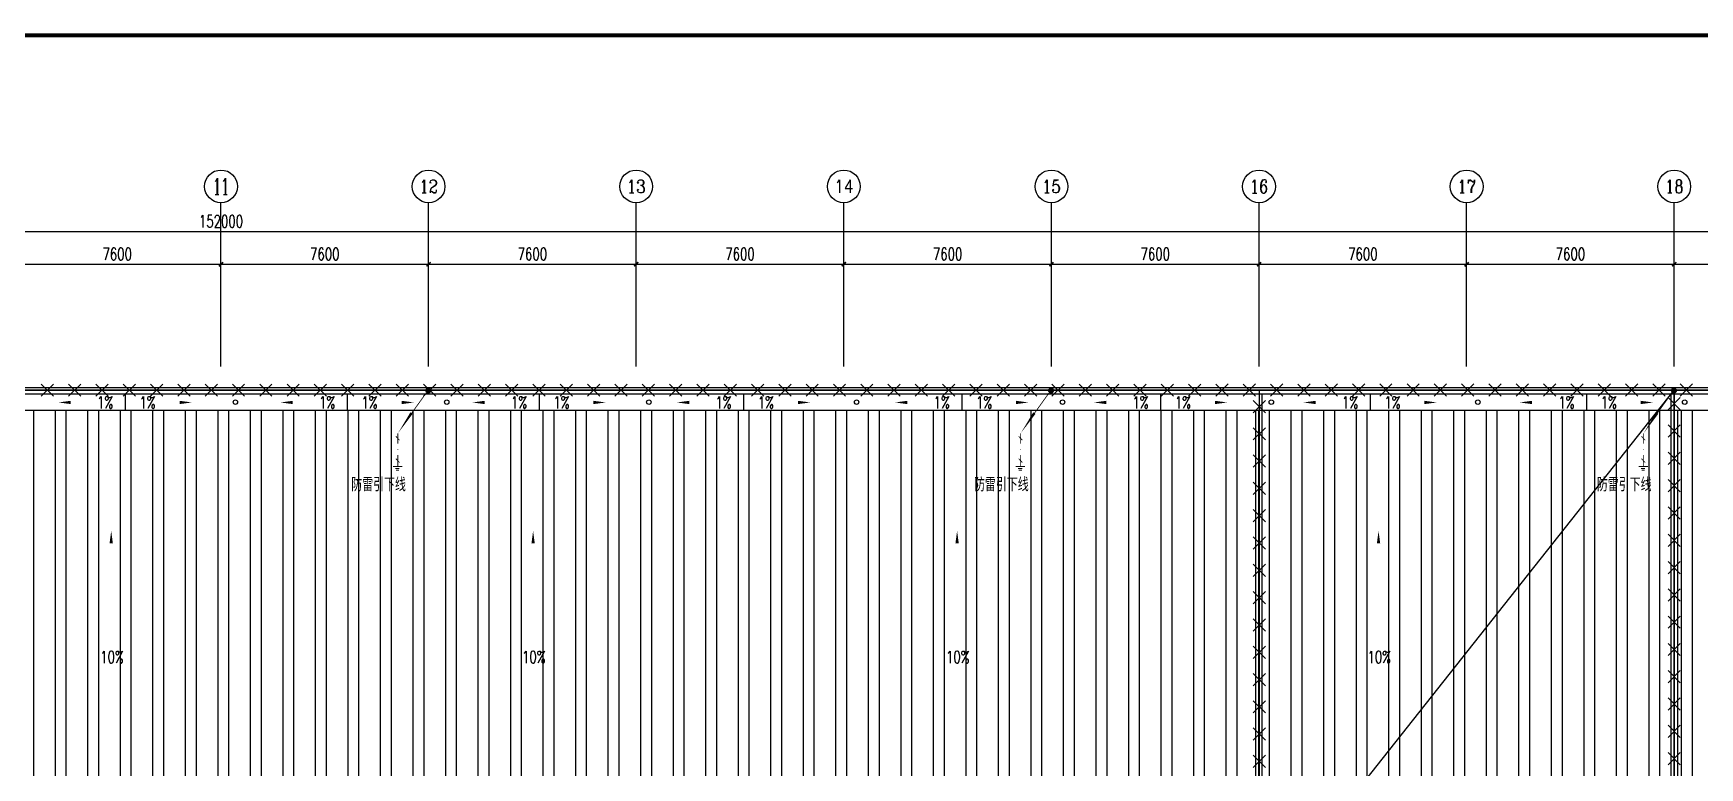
# Model space of a CAD drawing. Extents: x 54907 to 703237, y -798661 to -546661.
# Drawn here: x 140410 to 201410, y -700987 to -674086 of the extents above; entities that cross this region are included whole.
import ezdxf
from ezdxf.enums import TextEntityAlignment as Align

# ---------------------------------------------------------------- set-up
doc = ezdxf.new("R2010")
doc.units = 0
doc.header["$LTSCALE"] = 1000
doc.header["$MEASUREMENT"] = 0
for name, color, linetype in [('AXIS', 3, 'Continuous'), ('AXIS_TEXT', 7, 'Continuous'), ('DIM_SYMB', 3, 'Continuous'), ('LGT1', 7, 'Continuous'), ('LWIRE', 4, 'Continuous'), ('PUB_TITLE', 4, 'Continuous'), ('WIRE-避雷', 4, 'Continuous'), ('干线', 1, 'Continuous')]:
    doc.layers.add(name, color=color, linetype=linetype)
doc.styles.add('_HZTXT', font='txt.shx', dxfattribs={"width": 0.8, "bigfont": 'hztxt.shx'})
doc.styles.add('_TCH_AXIS', font='COMPLEX', dxfattribs={"bigfont": 'GBCBIG'})
doc.styles.add('_TCH_DIM', font='SIMPLEX', dxfattribs={"bigfont": 'GBCBIG'})
doc.styles.add('_TCH_DIM_T3', font='SIMPLEX', dxfattribs={"width": 0.705882, "bigfont": 'GBCBIG'})
doc.styles.add('COMPLEX', font='COMPLEX')
doc.dimstyles.new('_TCH_ARCH&&150', dxfattribs={"dimtxt": 446.25, "dimasz": 150, "dimexe": 375, "dimexo": 450, "dimgap": 150, "dimtad": 1, "dimdec": 0, "dimzin": 0, "dimdsep": 46, "dimtxsty": '_TCH_DIM_T3', "dimblk": 'ARCHTICK', "dimcen": 0.09, "dimclrt": 7, "dimazin": 2, "dimtfac": 1, "dimtdec": 0, "dimtix": 1, "dimtmove": 2, "dimatfit": 3, "dimldrblk": 'ARCHTICK', "dimfxl": 0, "dimtolj": 1, "dimtzin": 0, "dimarcsym": 0})

# ---------------------------------------------------------------- blocks, each defined once
blk = doc.blocks.new('$TelecSys$00000009')
for p, q in [((-0.5, 0.5), (0.5, -0.5)), ((0.5, 0.5), (-0.5, -0.5))]:
    blk.add_line(p, q)
blk = doc.blocks.new('*X77')
at = {"color": 0, "linetype": 'Continuous'}
for p, q in [((192.59, 446.72), (193.87, 448.01)), ((192.65, 446.36), (194.23, 447.94)), ((192.69, 447.24), (193.35, 447.91)), ((192.79, 446.07), (194.52, 447.8)), ((192.98, 445.84), (194.75, 447.61)), ((193.23, 445.66), (194.93, 447.37)), ((193.53, 445.54), (195.05, 447.06)), ((193.92, 445.51), (195.08, 446.67)), ((194.61, 445.77), (194.82, 445.99))]:
    blk.add_line(p, q, dxfattribs=at)
blk = doc.blocks.new('YIN')
at = {"color": 1, "linetype": 'Continuous'}
blk.add_circle((0, 0.08), 0.875, dxfattribs=at)
at = {"layer": 'LGT1', "color": 1, "linetype": 'Continuous', "const_width": 0.3}
for points in [[(-0.46, -0.38), (-6.95, -9.43)], [(-11.88, -16.7), (-10.51, -18.13)], [(-11.17, -15.63), (-11.17, -15.63), (-11.17, -19.36)], [(-11.17, -21.31), (-11.17, -21.52)], [(-11.17, -23.58), (-11.17, -27.85)], [(-12.96, -27.73), (-9.54, -27.73)], [(-12.08, -28.45), (-10.56, -28.45)], [(-11.88, -24.88), (-10.51, -26.31)], [(-11.82, -29.1), (-10.68, -29.1)]]:
    blk.add_lwpolyline(points, dxfattribs=at)
at = {"layer": 'LGT1', "color": 1, "linetype": 'Continuous'}
blk.add_lwpolyline([(-6.14, -8.19, 1, 0, 0), (-11.11, -15.59, 0, 0, 0)], format="xyseb", dxfattribs=at)
at = {"color": 1, "linetype": 'Continuous', "xscale": 0.7, "yscale": 0.7, "zscale": 0.7}
blk.add_blockref('*X77', (-135.69, -312.65), dxfattribs=at)
blk = doc.blocks.new('A$C62AC0C75')
at = {"color": 1, "linetype": 'Continuous', "xscale": 100, "yscale": 100, "zscale": 100}
blk.add_blockref('YIN', (2770, 3677), dxfattribs=at)
at = {"color": 1, "linetype": 'Continuous', "style": '_HZTXT', "width": 0.8}
blk.add_text('防雷引下线', height=500, dxfattribs=at).set_placement((-50, -8))
blk = doc.blocks.new('A$C60276FF9')
at = {"layer": '干线', "color": 3}
blk.add_blockref('A$C62AC0C75', (0, 0), dxfattribs=at)
blk = doc.blocks.new('_ArchTick')
at = {"color": 0, "linetype": 'ByBlock', "const_width": 0.4}
blk.add_lwpolyline([(-0.5, -0.5), (0.5, 0.5)], dxfattribs=at)
blk = doc.blocks.new('*D265')
at = {"layer": 'AXIS', "color": 0, "lineweight": -2}
for p, q in [((139680, -685845), (139680, -682170)), ((139680, -682545), (147280, -682545)), ((147280, -685845), (147280, -682170))]:
    blk.add_line(p, q, dxfattribs=at)
at = {"layer": 'Defpoints', "color": 0}
for p in [(147280, -682545), (139680, -686295), (147280, -686295)]:
    blk.add_point(p, dxfattribs=at)
at = {"layer": 'AXIS', "color": 0, "lineweight": -2, "xscale": 150, "yscale": 150, "zscale": 150, "rotation": 180}
blk.add_blockref('_ArchTick', (139680, -682545), dxfattribs=at)
at = {"layer": 'AXIS', "color": 0, "lineweight": -2, "xscale": 150, "yscale": 150, "zscale": 150}
blk.add_blockref('_ArchTick', (147280, -682545), dxfattribs=at)
at = {"layer": 'AXIS', "color": 7, "insert": (143480, -682172), "char_height": 446.2, "attachment_point": 5, "style": '_TCH_DIM_T3'}
blk.add_mtext('\\A1;7600', dxfattribs=at)
blk = doc.blocks.new('*D266')
at = {"layer": 'AXIS', "color": 0, "lineweight": -2}
for p, q in [((147280, -685845), (147280, -682170)), ((147280, -682545), (154880, -682545)), ((154880, -685845), (154880, -682170))]:
    blk.add_line(p, q, dxfattribs=at)
at = {"layer": 'Defpoints', "color": 0}
for p in [(154880, -682545), (147280, -686295), (154880, -686295)]:
    blk.add_point(p, dxfattribs=at)
at = {"layer": 'AXIS', "color": 0, "lineweight": -2, "xscale": 150, "yscale": 150, "zscale": 150, "rotation": 180}
blk.add_blockref('_ArchTick', (147280, -682545), dxfattribs=at)
at = {"layer": 'AXIS', "color": 0, "lineweight": -2, "xscale": 150, "yscale": 150, "zscale": 150}
blk.add_blockref('_ArchTick', (154880, -682545), dxfattribs=at)
at = {"layer": 'AXIS', "color": 7, "insert": (151080, -682172), "char_height": 446.2, "attachment_point": 5, "style": '_TCH_DIM_T3'}
blk.add_mtext('\\A1;7600', dxfattribs=at)
blk = doc.blocks.new('*D267')
at = {"layer": 'AXIS', "color": 0, "lineweight": -2}
for p, q in [((154880, -685845), (154880, -682170)), ((154880, -682545), (162480, -682545)), ((162480, -685845), (162480, -682170))]:
    blk.add_line(p, q, dxfattribs=at)
at = {"layer": 'Defpoints', "color": 0}
for p in [(162480, -682545), (154880, -686295), (162480, -686295)]:
    blk.add_point(p, dxfattribs=at)
at = {"layer": 'AXIS', "color": 0, "lineweight": -2, "xscale": 150, "yscale": 150, "zscale": 150, "rotation": 180}
blk.add_blockref('_ArchTick', (154880, -682545), dxfattribs=at)
at = {"layer": 'AXIS', "color": 0, "lineweight": -2, "xscale": 150, "yscale": 150, "zscale": 150}
blk.add_blockref('_ArchTick', (162480, -682545), dxfattribs=at)
at = {"layer": 'AXIS', "color": 7, "insert": (158680, -682172), "char_height": 446.2, "attachment_point": 5, "style": '_TCH_DIM_T3'}
blk.add_mtext('\\A1;7600', dxfattribs=at)
blk = doc.blocks.new('*D268')
at = {"layer": 'AXIS', "color": 0, "lineweight": -2}
for p, q in [((162480, -685845), (162480, -682170)), ((162480, -682545), (170080, -682545)), ((170080, -685845), (170080, -682170))]:
    blk.add_line(p, q, dxfattribs=at)
at = {"layer": 'Defpoints', "color": 0}
for p in [(170080, -682545), (162480, -686295), (170080, -686295)]:
    blk.add_point(p, dxfattribs=at)
at = {"layer": 'AXIS', "color": 0, "lineweight": -2, "xscale": 150, "yscale": 150, "zscale": 150, "rotation": 180}
blk.add_blockref('_ArchTick', (162480, -682545), dxfattribs=at)
at = {"layer": 'AXIS', "color": 0, "lineweight": -2, "xscale": 150, "yscale": 150, "zscale": 150}
blk.add_blockref('_ArchTick', (170080, -682545), dxfattribs=at)
at = {"layer": 'AXIS', "color": 7, "insert": (166280, -682172), "char_height": 446.2, "attachment_point": 5, "style": '_TCH_DIM_T3'}
blk.add_mtext('\\A1;7600', dxfattribs=at)
blk = doc.blocks.new('*D269')
at = {"layer": 'AXIS', "color": 0, "lineweight": -2}
for p, q in [((170080, -685845), (170080, -682170)), ((170080, -682545), (177680, -682545)), ((177680, -685845), (177680, -682170))]:
    blk.add_line(p, q, dxfattribs=at)
at = {"layer": 'Defpoints', "color": 0}
for p in [(177680, -682545), (170080, -686295), (177680, -686295)]:
    blk.add_point(p, dxfattribs=at)
at = {"layer": 'AXIS', "color": 0, "lineweight": -2, "xscale": 150, "yscale": 150, "zscale": 150, "rotation": 180}
blk.add_blockref('_ArchTick', (170080, -682545), dxfattribs=at)
at = {"layer": 'AXIS', "color": 0, "lineweight": -2, "xscale": 150, "yscale": 150, "zscale": 150}
blk.add_blockref('_ArchTick', (177680, -682545), dxfattribs=at)
at = {"layer": 'AXIS', "color": 7, "insert": (173880, -682172), "char_height": 446.2, "attachment_point": 5, "style": '_TCH_DIM_T3'}
blk.add_mtext('\\A1;7600', dxfattribs=at)
blk = doc.blocks.new('*D270')
at = {"layer": 'AXIS', "color": 0, "lineweight": -2}
for p, q in [((177680, -685845), (177680, -682170)), ((177680, -682545), (185280, -682545)), ((185280, -685845), (185280, -682170))]:
    blk.add_line(p, q, dxfattribs=at)
at = {"layer": 'Defpoints', "color": 0}
for p in [(185280, -682545), (177680, -686295), (185280, -686295)]:
    blk.add_point(p, dxfattribs=at)
at = {"layer": 'AXIS', "color": 0, "lineweight": -2, "xscale": 150, "yscale": 150, "zscale": 150, "rotation": 180}
blk.add_blockref('_ArchTick', (177680, -682545), dxfattribs=at)
at = {"layer": 'AXIS', "color": 0, "lineweight": -2, "xscale": 150, "yscale": 150, "zscale": 150}
blk.add_blockref('_ArchTick', (185280, -682545), dxfattribs=at)
at = {"layer": 'AXIS', "color": 7, "insert": (181480, -682172), "char_height": 446.2, "attachment_point": 5, "style": '_TCH_DIM_T3'}
blk.add_mtext('\\A1;7600', dxfattribs=at)
blk = doc.blocks.new('*D271')
at = {"layer": 'AXIS', "color": 0, "lineweight": -2}
for p, q in [((185280, -685845), (185280, -682170)), ((185280, -682545), (192880, -682545)), ((192880, -685845), (192880, -682170))]:
    blk.add_line(p, q, dxfattribs=at)
at = {"layer": 'Defpoints', "color": 0}
for p in [(192880, -682545), (185280, -686295), (192880, -686295)]:
    blk.add_point(p, dxfattribs=at)
at = {"layer": 'AXIS', "color": 0, "lineweight": -2, "xscale": 150, "yscale": 150, "zscale": 150, "rotation": 180}
blk.add_blockref('_ArchTick', (185280, -682545), dxfattribs=at)
at = {"layer": 'AXIS', "color": 0, "lineweight": -2, "xscale": 150, "yscale": 150, "zscale": 150}
blk.add_blockref('_ArchTick', (192880, -682545), dxfattribs=at)
at = {"layer": 'AXIS', "color": 7, "insert": (189080, -682172), "char_height": 446.2, "attachment_point": 5, "style": '_TCH_DIM_T3'}
blk.add_mtext('\\A1;7600', dxfattribs=at)
blk = doc.blocks.new('*D272')
at = {"layer": 'AXIS', "color": 0, "lineweight": -2}
for p, q in [((192880, -685845), (192880, -682170)), ((192880, -682545), (200480, -682545)), ((200480, -685845), (200480, -682170))]:
    blk.add_line(p, q, dxfattribs=at)
at = {"layer": 'Defpoints', "color": 0}
for p in [(200480, -682545), (192880, -686295), (200480, -686295)]:
    blk.add_point(p, dxfattribs=at)
at = {"layer": 'AXIS', "color": 0, "lineweight": -2, "xscale": 150, "yscale": 150, "zscale": 150, "rotation": 180}
blk.add_blockref('_ArchTick', (192880, -682545), dxfattribs=at)
at = {"layer": 'AXIS', "color": 0, "lineweight": -2, "xscale": 150, "yscale": 150, "zscale": 150}
blk.add_blockref('_ArchTick', (200480, -682545), dxfattribs=at)
at = {"layer": 'AXIS', "color": 7, "insert": (196680, -682172), "char_height": 446.2, "attachment_point": 5, "style": '_TCH_DIM_T3'}
blk.add_mtext('\\A1;7600', dxfattribs=at)
blk = doc.blocks.new('*D273')
at = {"layer": 'AXIS', "color": 0, "lineweight": -2}
for p, q in [((200480, -685845), (200480, -682170)), ((200480, -682545), (208080, -682545)), ((208080, -685845), (208080, -682170))]:
    blk.add_line(p, q, dxfattribs=at)
at = {"layer": 'Defpoints', "color": 0}
for p in [(208080, -682545), (200480, -686295), (208080, -686295)]:
    blk.add_point(p, dxfattribs=at)
at = {"layer": 'AXIS', "color": 0, "lineweight": -2, "xscale": 150, "yscale": 150, "zscale": 150, "rotation": 180}
blk.add_blockref('_ArchTick', (200480, -682545), dxfattribs=at)
at = {"layer": 'AXIS', "color": 0, "lineweight": -2, "xscale": 150, "yscale": 150, "zscale": 150}
blk.add_blockref('_ArchTick', (208080, -682545), dxfattribs=at)
at = {"layer": 'AXIS', "color": 7, "insert": (204280, -682172), "char_height": 446.2, "attachment_point": 5, "style": '_TCH_DIM_T3'}
blk.add_mtext('\\A1;7600', dxfattribs=at)
blk = doc.blocks.new('*D276')
at = {"layer": 'AXIS', "color": 0, "lineweight": -2}
for p, q in [((71280, -685845), (71280, -680970)), ((71280, -681345), (223280, -681345)), ((223280, -685845), (223280, -680970))]:
    blk.add_line(p, q, dxfattribs=at)
at = {"layer": 'Defpoints', "color": 0}
for p in [(223280, -681345), (71280, -686295), (223280, -686295)]:
    blk.add_point(p, dxfattribs=at)
at = {"layer": 'AXIS', "color": 0, "lineweight": -2, "xscale": 150, "yscale": 150, "zscale": 150, "rotation": 180}
blk.add_blockref('_ArchTick', (71280, -681345), dxfattribs=at)
at = {"layer": 'AXIS', "color": 0, "lineweight": -2, "xscale": 150, "yscale": 150, "zscale": 150}
blk.add_blockref('_ArchTick', (223280, -681345), dxfattribs=at)
at = {"layer": 'AXIS', "color": 7, "insert": (147280, -680972), "char_height": 446.2, "attachment_point": 5, "style": '_TCH_DIM_T3'}
blk.add_mtext('\\A1;152000', dxfattribs=at)
blk = doc.blocks.new('_AXISO')
blk.add_circle((0, 0), 0.5)
at = {"layer": 'AXIS_TEXT', "style": 'COMPLEX', "width": 1.041667}
blk.add_attdef('A', text='', height=0.56, dxfattribs=at).set_placement((-0.25, -0.28), (0.25, -0.28), align=Align.FIT)

msp = doc.modelspace()

# ---------------------------------------------------------------- hatches: boundary and pattern name
h = msp.add_hatch()
h.set_pattern_fill('ANSI32', color=146, scale=250, angle=45, style=0)
h.set_pattern_definition([(90, (-155248.3, -610043.7), (-1190.625, 1e-13), []), (90, (-154851.4, -609646.8), (-1190.625, 1e-13), [])])
h.paths.add_polyline_path([(78880.3, -687894.7), (70210.2, -687894.7), (70730.4, -701944.7), (78880.3, -701944.7)])
h.paths.add_polyline_path([(86480.3, -687894.7), (78880.3, -687894.7), (78880.3, -701944.7), (86480.3, -701944.7)])
h.paths.add_polyline_path([(94080.3, -687894.7), (86480.3, -687894.7), (86480.3, -701944.7), (94080.3, -701944.7)])
h.paths.add_polyline_path([(101680.3, -687894.7), (94080.3, -687894.7), (94080.3, -701944.7), (101680.3, -701944.7)])
h.paths.add_polyline_path([(109280.3, -687894.7), (101680.3, -687894.7), (101680.3, -701944.7), (109280.3, -701944.7)])
h.paths.add_polyline_path([(116880.3, -687894.7), (109280.3, -687894.7), (109280.3, -701944.7), (116880.3, -701944.7)])
h.paths.add_polyline_path([(124480.3, -687894.7), (116880.3, -687894.7), (116880.3, -701944.7), (124480.3, -701944.7)])
h.paths.add_polyline_path([(132080.3, -687894.7), (124480.3, -687894.7), (124480.3, -701944.7), (132080.3, -701944.7)])
h.paths.add_polyline_path([(139680.3, -687894.7), (132080.3, -687894.7), (132080.3, -701944.7), (139680.3, -701944.7)])
h.paths.add_polyline_path([(147280.3, -687894.7), (139680.3, -687894.7), (139680.3, -701944.7), (147280.3, -701944.7)])
h.paths.add_polyline_path([(154880.3, -687894.7), (147280.3, -687894.7), (147280.3, -701944.7), (154880.3, -701944.7)])
h.paths.add_polyline_path([(223280.3, -687894.7), (154880.3, -687894.7), (154880.3, -701944.7), (223280.3, -701944.7)])

# ---------------------------------------------------------------- linework, layer by layer
for p, q in [((70179.1, -687054.7), (223520.3, -687054.7)), ((70179.1, -687294.7), (223280.3, -687294.7)), ((143772.1, -687294.7), (143772.1, -687894.7)), ((151900.2, -687294.7), (151900.2, -687894.7)), ((158923.7, -687294.7), (158923.7, -687894.7)), ((166409.3, -687294.7), (166409.3, -687894.7)), ((174396.6, -687294.7), (174396.6, -687894.7)), ((181676.1, -687294.7), (181676.1, -687894.7)), ((187404, -703683.4), (200475.8, -687156.8)), ((189344.8, -687294.7), (189344.8, -687894.7)), ((197265.3, -687294.7), (197265.3, -687894.7)), ((70179.1, -687894.7), (223280.3, -687894.7))]:
    msp.add_line(p, q)
at = {"color": 7}
for p, q in [((185400.3, -716794.7), (185400.3, -687294.7)), ((200360.3, -687294.7), (200360.3, -716794.7)), ((185160.3, -717034.7), (185160.3, -687894.7)), ((200600.3, -687894.7), (200600.3, -717034.7))]:
    msp.add_line(p, q, dxfattribs=at)
at = {"color": 0}
for centre in [(147808, -687596), (155545.3, -687596), (162943.5, -687596), (170546.9, -687596), (178086.6, -687596), (185729.3, -687596), (193289, -687596), (200861.9, -687596)]:
    msp.add_circle(centre, 81, dxfattribs=at)
at = {"layer": 'AXIS'}
for p, q in [((147280.3, -686294.7), (147280.3, -680294.7)), ((154880.3, -686294.7), (154880.3, -680294.7)), ((162480.3, -686294.7), (162480.3, -680294.7)), ((170080.3, -686294.7), (170080.3, -680294.7)), ((177680.3, -686294.7), (177680.3, -680294.7)), ((185280.3, -686294.7), (185280.3, -680294.7)), ((192880.3, -686294.7), (192880.3, -680294.7)), ((200480.3, -686294.7), (200480.3, -680294.7))]:
    msp.add_line(p, q, dxfattribs=at)
at = {"layer": 'DIM_SYMB'}
for points in [[(142583.7, -687608, 0, 0, 0), (141331.7, -687608, 0, 120, 0), (141781.7, -687608, 0, 0, 0)], [(144960.5, -687608, 0, 0, 0), (146212.5, -687608, 0, 120, 0), (145762.5, -687608, 0, 0, 0)], [(150711.8, -687608, 0, 0, 0), (149459.8, -687608, 0, 120, 0), (149909.8, -687608, 0, 0, 0)], [(153088.6, -687608, 0, 0, 0), (154340.6, -687608, 0, 120, 0), (153890.6, -687608, 0, 0, 0)], [(157735.3, -687608, 0, 0, 0), (156483.3, -687608, 0, 120, 0), (156933.3, -687608, 0, 0, 0)], [(160112.1, -687608, 0, 0, 0), (161364.1, -687608, 0, 120, 0), (160914.1, -687608, 0, 0, 0)], [(165220.9, -687608, 0, 0, 0), (163968.9, -687608, 0, 120, 0), (164418.9, -687608, 0, 0, 0)], [(167597.7, -687608, 0, 0, 0), (168849.7, -687608, 0, 120, 0), (168399.7, -687608, 0, 0, 0)], [(173208.2, -687608, 0, 0, 0), (171956.2, -687608, 0, 120, 0), (172406.2, -687608, 0, 0, 0)], [(175585, -687608, 0, 0, 0), (176837, -687608, 0, 120, 0), (176387, -687608, 0, 0, 0)], [(180487.7, -687608, 0, 0, 0), (179235.7, -687608, 0, 120, 0), (179685.7, -687608, 0, 0, 0)], [(182864.5, -687608, 0, 0, 0), (184116.5, -687608, 0, 120, 0), (183666.5, -687608, 0, 0, 0)], [(188156.4, -687608, 0, 0, 0), (186904.4, -687608, 0, 120, 0), (187354.4, -687608, 0, 0, 0)], [(190533.2, -687608, 0, 0, 0), (191785.2, -687608, 0, 120, 0), (191335.2, -687608, 0, 0, 0)], [(196076.9, -687608, 0, 0, 0), (194824.9, -687608, 0, 120, 0), (195274.9, -687608, 0, 0, 0)], [(198453.7, -687608, 0, 0, 0), (199705.7, -687608, 0, 120, 0), (199255.7, -687608, 0, 0, 0)], [(143261.5, -696555.1, 0, 0, 0), (143261.5, -692314.1, 0, 120, 0), (143261.5, -692764.1, 0, 0, 0)], [(158705.8, -696555.1, 0, 0, 0), (158705.8, -692314.1, 0, 120, 0), (158705.8, -692764.1, 0, 0, 0)], [(174226.7, -696555.1, 0, 0, 0), (174226.7, -692314.1, 0, 120, 0), (174226.7, -692764.1, 0, 0, 0)], [(189654.3, -696555.1, 0, 0, 0), (189654.3, -692314.1, 0, 120, 0), (189654.3, -692764.1, 0, 0, 0)]]:
    msp.add_lwpolyline(points, format="xyseb", dxfattribs=at)
at = {"layer": 'PUB_TITLE', "const_width": 150}
msp.add_lwpolyline([(58806.6, -734161.4), (254256.6, -734161.4), (254256.6, -674161.4), (58806.6, -674161.4)], close=True, dxfattribs=at)
at = {"layer": 'WIRE-避雷', "linetype": 'Continuous', "const_width": 52.5}
for points in [[(71191.2, -716931.6), (223421.7, -716931.6), (223421.7, -687156.4), (70067.3, -687159.3)], [(185293.4, -687157.1), (185293.7, -716931.6)], [(200475.8, -687156.8), (200475.8, -716931.6)]]:
    msp.add_lwpolyline(points, dxfattribs=at)

# ---------------------------------------------------------------- block references
at = {"layer": 'AXIS'}
ref = msp.add_blockref('_AXISO', (147280.3, -679694.7), dxfattribs=dict(at, xscale=1200, yscale=1200, zscale=1200))
ref.add_attrib('A', '11', dxfattribs={"layer": 'AXIS_TEXT', "height": 593.97, "style": '_TCH_AXIS', "width": 0.875}).set_placement((146983.3, -679991.6), (147577.2, -679991.6), align=Align.FIT)
ref = msp.add_blockref('_AXISO', (154880.3, -679694.7), dxfattribs=dict(at, xscale=1200, yscale=1200, zscale=1200))
ref.add_attrib('A', '12', dxfattribs={"layer": 'AXIS_TEXT', "height": 481.71, "style": '_TCH_AXIS', "width": 1.034483}).set_placement((154536.2, -679935.5), (155224.3, -679935.5), align=Align.FIT)
ref = msp.add_blockref('_AXISO', (162480.3, -679694.7), dxfattribs=dict(at, xscale=1200, yscale=1200, zscale=1200))
ref.add_attrib('A', '13', dxfattribs={"layer": 'AXIS_TEXT', "height": 481.71, "style": '_TCH_AXIS', "width": 1.034483}).set_placement((162136.2, -679935.5), (162824.3, -679935.5), align=Align.FIT)
ref = msp.add_blockref('_AXISO', (170080.3, -679694.7), dxfattribs=dict(at, xscale=1200, yscale=1200, zscale=1200))
ref.add_attrib('A', '14', dxfattribs={"layer": 'AXIS_TEXT', "height": 471.11, "style": '_TCH_AXIS'}).set_placement((169732.5, -679930.2), (170428, -679930.2), align=Align.FIT)
ref = msp.add_blockref('_AXISO', (177680.3, -679694.7), dxfattribs=dict(at, xscale=1200, yscale=1200, zscale=1200))
ref.add_attrib('A', '15', dxfattribs={"layer": 'AXIS_TEXT', "height": 481.71, "style": '_TCH_AXIS', "width": 1.034483}).set_placement((177336.2, -679935.5), (178024.3, -679935.5), align=Align.FIT)
ref = msp.add_blockref('_AXISO', (185280.3, -679694.7), dxfattribs=dict(at, xscale=1200, yscale=1200, zscale=1200))
ref.add_attrib('A', '16', dxfattribs={"layer": 'AXIS_TEXT', "height": 492.67, "style": '_TCH_AXIS'}).set_placement((184940.1, -679941), (185620.4, -679941), align=Align.FIT)
ref = msp.add_blockref('_AXISO', (192880.3, -679694.7), dxfattribs=dict(at, xscale=1200, yscale=1200, zscale=1200))
ref.add_attrib('A', '17', dxfattribs={"layer": 'AXIS_TEXT', "height": 481.71, "style": '_TCH_AXIS', "width": 1.034483}).set_placement((192536.2, -679935.5), (193224.3, -679935.5), align=Align.FIT)
ref = msp.add_blockref('_AXISO', (200480.3, -679694.7), dxfattribs=dict(at, xscale=1200, yscale=1200, zscale=1200))
ref.add_attrib('A', '18', dxfattribs={"layer": 'AXIS_TEXT', "height": 481.71, "style": '_TCH_AXIS', "width": 1.034483}).set_placement((200136.2, -679935.5), (200824.3, -679935.5), align=Align.FIT)
at = {"layer": 'LWIRE', "yscale": 450, "zscale": 450}
for p, xscale, rotation in [((140921.7, -687158), 449.9999999999999, 180.0010883605378), ((141921.7, -687157.9), 449.9999999999999, 180.0010883605378), ((142921.7, -687157.9), 449.9999999999999, 180.0010883605378), ((143921.7, -687157.9), 449.9999999999999, 180.0010883605378), ((144921.7, -687157.9), 449.9999999999999, 180.0010883605378), ((145921.7, -687157.9), 449.9999999999999, 180.0010883605378), ((146921.7, -687157.8), 449.9999999999999, 180.0010883605378), ((147921.7, -687157.8), 449.9999999999999, 180.0010883605378), ((148921.7, -687157.8), 449.9999999999999, 180.0010883605378), ((149921.7, -687157.8), 449.9999999999999, 180.0010883605378), ((150921.7, -687157.8), 449.9999999999999, 180.0010883605378), ((151921.7, -687157.8), 449.9999999999999, 180.0010883605378), ((152921.7, -687157.7), 449.9999999999999, 180.0010883605378), ((153921.7, -687157.7), 449.9999999999999, 180.0010883605378), ((154921.7, -687157.7), 449.9999999999999, 180.0010883605378), ((155921.7, -687157.7), 449.9999999999999, 180.0010883605378), ((156921.7, -687157.7), 449.9999999999999, 180.0010883605378), ((157921.7, -687157.6), 449.9999999999999, 180.0010883605378), ((158921.7, -687157.6), 449.9999999999999, 180.0010883605378), ((159921.7, -687157.6), 449.9999999999999, 180.0010883605378), ((160921.7, -687157.6), 449.9999999999999, 180.0010883605378), ((161921.7, -687157.6), 449.9999999999999, 180.0010883605378), ((162921.7, -687157.5), 449.9999999999999, 180.0010883605378), ((163921.7, -687157.5), 449.9999999999999, 180.0010883605378), ((164921.7, -687157.5), 449.9999999999999, 180.0010883605378), ((165921.7, -687157.5), 449.9999999999999, 180.0010883605378), ((166921.7, -687157.5), 449.9999999999999, 180.0010883605378), ((167921.7, -687157.4), 449.9999999999999, 180.0010883605378), ((168921.7, -687157.4), 449.9999999999999, 180.0010883605378), ((169921.7, -687157.4), 449.9999999999999, 180.0010883605378), ((170921.7, -687157.4), 449.9999999999999, 180.0010883605378), ((171921.7, -687157.4), 449.9999999999999, 180.0010883605378), ((172921.7, -687157.4), 449.9999999999999, 180.0010883605378), ((173921.7, -687157.3), 449.9999999999999, 180.0010883605378), ((174921.7, -687157.3), 449.9999999999999, 180.0010883605378), ((175921.7, -687157.3), 449.9999999999999, 180.0010883605378), ((176921.7, -687157.3), 449.9999999999999, 180.0010883605378), ((177921.7, -687157.3), 449.9999999999999, 180.0010883605378), ((178921.7, -687157.2), 449.9999999999999, 180.0010883605378), ((179921.7, -687157.2), 449.9999999999999, 180.0010883605378), ((180921.7, -687157.2), 449.9999999999999, 180.0010883605378), ((181921.7, -687157.2), 449.9999999999999, 180.0010883605378), ((182921.7, -687157.2), 449.9999999999999, 180.0010883605378), ((183921.7, -687157.1), 449.9999999999999, 180.0010883605378), ((184921.7, -687157.1), 449.9999999999999, 180.0010883605378), ((185921.7, -687157.1), 449.9999999999999, 180.0010883605378), ((186921.7, -687157.1), 449.9999999999999, 180.0010883605378), ((187921.7, -687157.1), 449.9999999999999, 180.0010883605378), ((188921.7, -687157), 449.9999999999999, 180.0010883605378), ((189921.7, -687157), 449.9999999999999, 180.0010883605378), ((190921.7, -687157), 449.9999999999999, 180.0010883605378), ((191921.7, -687157), 449.9999999999999, 180.0010883605378), ((192921.7, -687157), 449.9999999999999, 180.0010883605378), ((193921.7, -687157), 449.9999999999999, 180.0010883605378), ((194921.7, -687156.9), 449.9999999999999, 180.0010883605378), ((195921.7, -687156.9), 449.9999999999999, 180.0010883605378), ((196921.7, -687156.9), 449.9999999999999, 180.0010883605378), ((197921.7, -687156.9), 449.9999999999999, 180.0010883605378), ((198921.7, -687156.9), 449.9999999999999, 180.0010883605378), ((199921.7, -687156.8), 449.9999999999999, 180.0010883605378), ((200475.8, -687656.8), 450, 270), ((200921.7, -687156.8), 449.9999999999999, 180.0010883605378), ((185293.7, -687757.2), 450, 270), ((185293.7, -688757.2), 450, 270), ((200475.8, -688656.8), 450, 270), ((185293.7, -689757.2), 450, 270), ((200475.8, -689656.8), 450, 270), ((200475.8, -690656.8), 450, 270), ((185293.7, -690757.2), 450, 270), ((185293.7, -691757.2), 450, 270), ((200475.8, -691656.8), 450, 270), ((185293.7, -692757.2), 450, 270), ((200475.8, -692656.8), 450, 270), ((185293.7, -693757.2), 450, 270), ((200475.8, -693656.8), 450, 270), ((185293.7, -694757.2), 450, 270), ((200475.8, -694656.8), 450, 270), ((185293.7, -695757.2), 450, 270), ((200475.8, -695656.8), 450, 270), ((185293.7, -696757.2), 450, 270), ((200475.8, -696656.8), 450, 270), ((185293.7, -697757.2), 450, 270), ((200475.8, -697656.8), 450, 270), ((200475.8, -698656.8), 450, 270), ((185293.7, -698757.2), 450, 270), ((185293.7, -699757.2), 450, 270), ((200475.8, -699656.8), 450, 270), ((185293.7, -700757.2), 450, 270), ((200475.8, -700656.8), 450, 270)]:
    msp.add_blockref('$TelecSys$00000009', p, dxfattribs=dict(at, xscale=xscale, rotation=rotation))
at = {"layer": '干线', "color": 1}
for p in [(152098, -690856.8), (174898, -690856.8), (197698, -690856.8)]:
    msp.add_blockref('A$C60276FF9', p, dxfattribs=at)

# ---------------------------------------------------------------- texts
at = {"layer": 'DIM_SYMB', "color": 7, "style": '_TCH_DIM', "width": 0.705882}
for s, p in [('1%%%', (142741.2, -687831.1)), ('1%%%', (144293, -687831.1)), ('1%%%', (150869.3, -687831.1)), ('1%%%', (152421.1, -687831.1)), ('1%%%', (157892.8, -687831.1)), ('1%%%', (159444.6, -687831.1)), ('1%%%', (165378.4, -687831.1)), ('1%%%', (166930.2, -687831.1)), ('1%%%', (173365.7, -687831.1)), ('1%%%', (174917.5, -687831.1)), ('1%%%', (180645.2, -687831.1)), ('1%%%', (182197, -687831.1)), ('1%%%', (188313.9, -687831.1)), ('1%%%', (189865.7, -687831.1)), ('1%%%', (196234.4, -687831.1)), ('1%%%', (197786.2, -687831.1)), ('10%%%', (142856.5, -697158.8)), ('10%%%', (158300.8, -697158.8)), ('10%%%', (173821.7, -697158.8)), ('10%%%', (189249.3, -697158.8))]:
    msp.add_text(s, height=446.25, dxfattribs=at).set_placement(p)

# ---------------------------------------------------------------- dimensions: what is measured, and where the dimension line sits
at = {"layer": 'AXIS'}
for p1, p2, distance, picture, middle in [((71280.3, -686294.7), (223280.3, -686294.7), 4950, '*D276', (147280.3, -680971.5)), ((139680.3, -686294.7), (147280.3, -686294.7), 3750, '*D265', (143480.3, -682171.5)), ((147280.3, -686294.7), (154880.3, -686294.7), 3750, '*D266', (151080.3, -682171.5)), ((154880.3, -686294.7), (162480.3, -686294.7), 3750, '*D267', (158680.3, -682171.5)), ((162480.3, -686294.7), (170080.3, -686294.7), 3750, '*D268', (166280.3, -682171.5)), ((170080.3, -686294.7), (177680.3, -686294.7), 3750, '*D269', (173880.3, -682171.5)), ((177680.3, -686294.7), (185280.3, -686294.7), 3750, '*D270', (181480.3, -682171.5)), ((185280.3, -686294.7), (192880.3, -686294.7), 3750, '*D271', (189080.3, -682171.5)), ((192880.3, -686294.7), (200480.3, -686294.7), 3750, '*D272', (196680.3, -682171.5)), ((200480.3, -686294.7), (208080.3, -686294.7), 3750, '*D273', (204280.3, -682171.5))]:
    dim = msp.add_aligned_dim(p1=p1, p2=p2, distance=distance, dimstyle='_TCH_ARCH&&150', dxfattribs=at)
    dim.commit()
    dim.dimension.update_dxf_attribs({"geometry": picture, "text_midpoint": middle})

doc.saveas('drawing.dxf')
